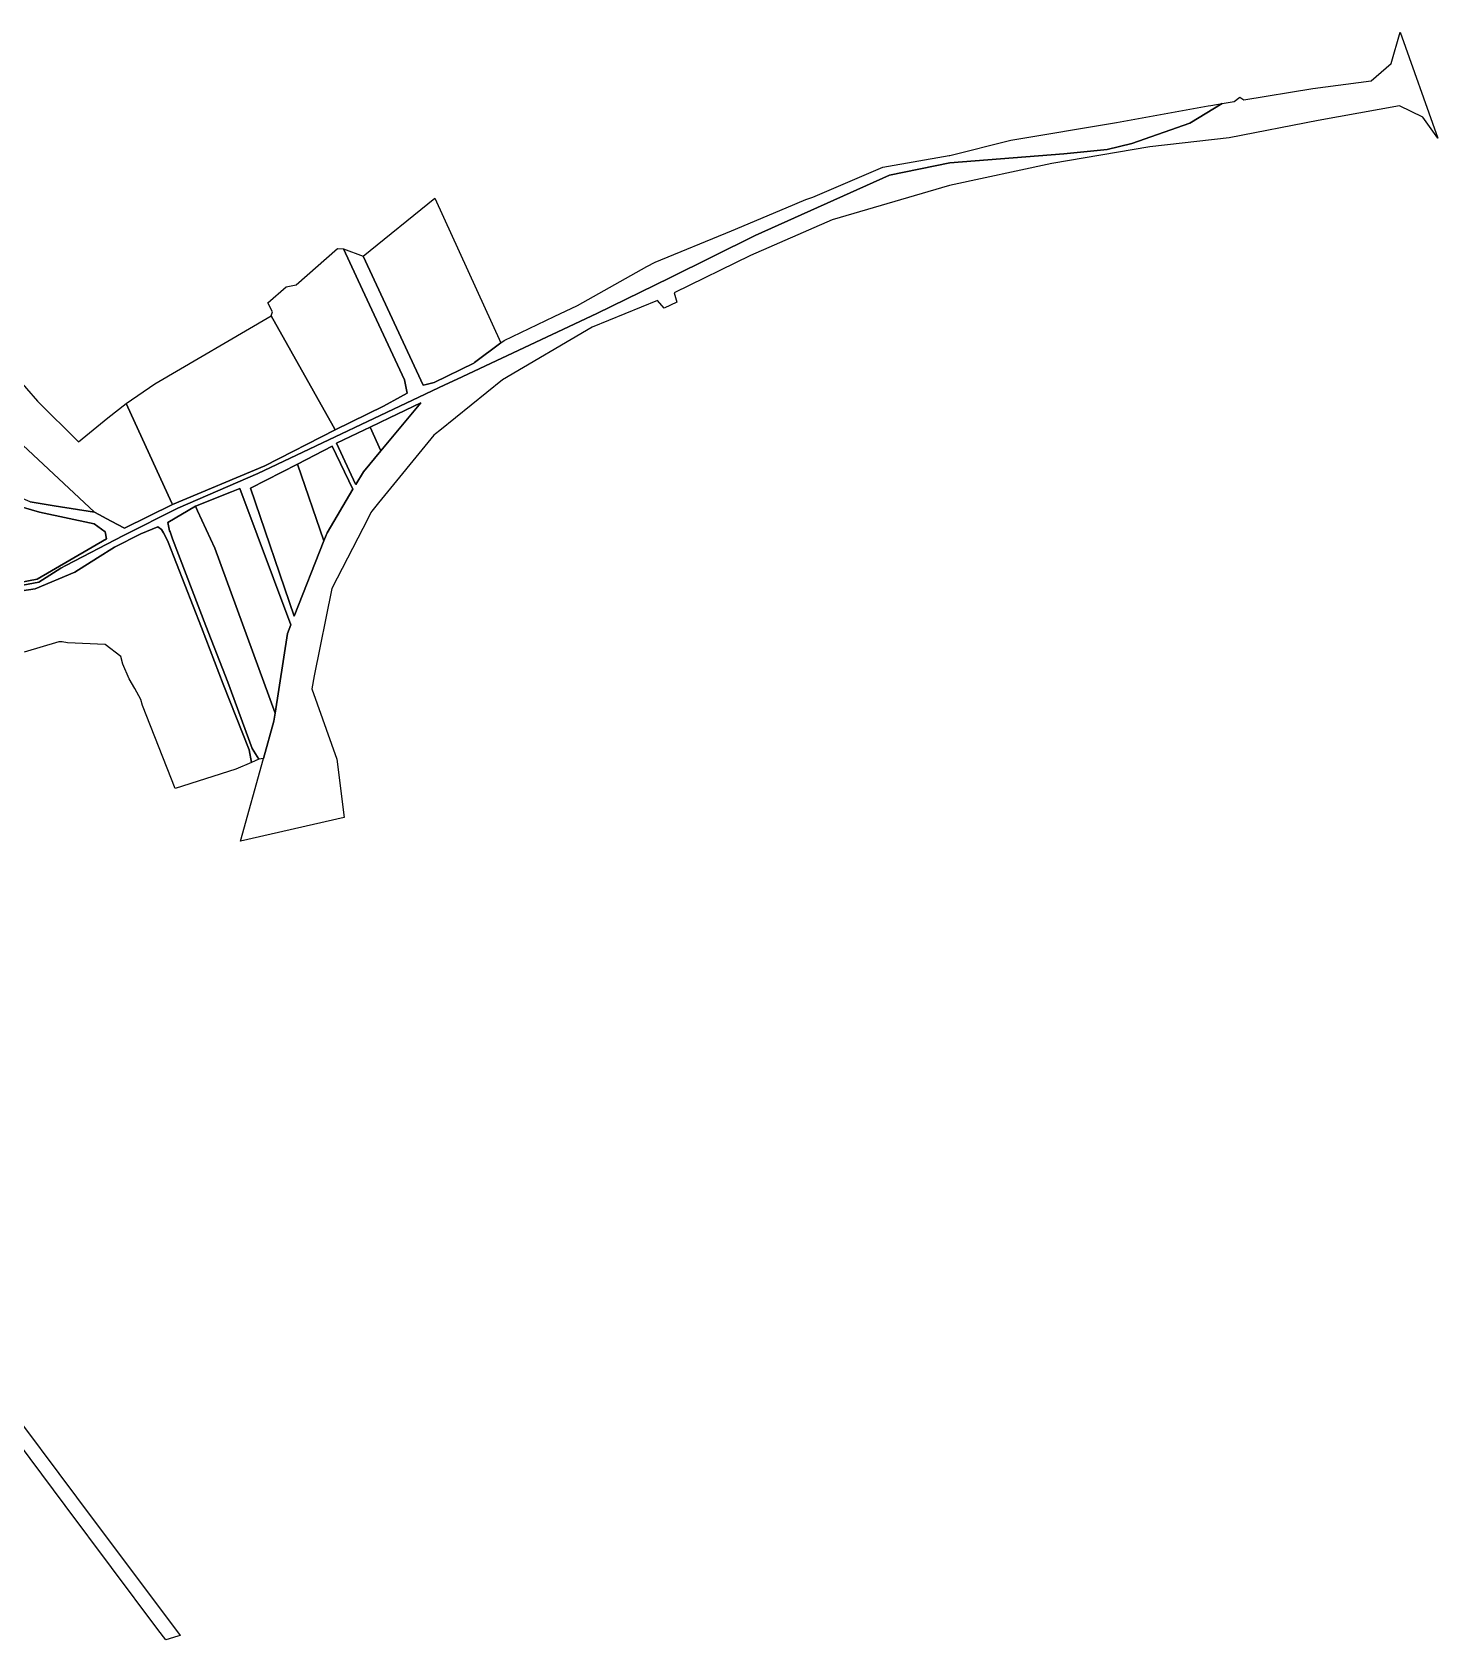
# Model space of a CAD drawing. Extents: x 542592 to 549536, y 1840490 to 1846308.
# Drawn here: x 548738 to 549536, y 1841320 to 1842232 of the extents above; entities that cross this region are included whole.
import ezdxf

# ---------------------------------------------------------------- set-up
doc = ezdxf.new("R2010")
doc.units = 0
doc.layers.add('Level 10', color=7, linetype='Continuous')

msp = doc.modelspace()

# ---------------------------------------------------------------- linework, layer by layer
at = {"layer": 'Level 10'}
for points in [[(548686.55, 1841909.92), (548742.21, 1841920.44), (548754.64, 1841928.36), (548757.43, 1841929.81), (548790.1, 1841946.76), (548820.9, 1841962.32), (548866.43, 1841982.02), (548972.483, 1842032.3272), (548979.4929, 1842035.6203), (549058.68, 1842072.82), (549099.9991, 1842093.1117), (549148.47, 1842117.12), (549224.71, 1842151.28), (549258.86, 1842158.33), (549323.63, 1842163.39), (549348.2, 1842165.92), (549362.2, 1842169.26), (549395.09, 1842180.89), (549413.4012, 1842191.9453), (549420.18, 1842193.07), (549423.33, 1842195.62), (549425.74, 1842193.99), (549464.73, 1842200.45), (549497.95, 1842204.92), (549509.21, 1842214.73), (549514.29, 1842232.45), (549535.69, 1842172.35), (549527.19, 1842184.26), (549513.88, 1842190.58), (549467.75, 1842182.33), (549417.42, 1842172.54), (549372.25, 1842167.44), (549316.8, 1842157.91), (549258.72, 1842145.46), (549192.19, 1842125.88), (549145.9, 1842105.64), (549102.49, 1842084.57), (549103.9983, 1842079.3159), (549096.88, 1842075.91), (549093.13, 1842080.24), (549056.1, 1842065), (549005.19, 1842035.15), (548969.6398, 1842006.4899), (548967.12, 1842004.46), (548966.28, 1842003.78), (548934.836, 1841965.4345), (548930.97, 1841960.72), (548930.55, 1841959.9), (548930.5483, 1841959.8967), (548928.9078, 1841956.7058), (548908.43, 1841916.84), (548898.371, 1841867.1148), (548896.91, 1841859.88), (548911.19, 1841820), (548915.34, 1841786.81), (548856.48, 1841773.43), (548869.57, 1841820.3499), (548869.57, 1841820.35), (548875.48, 1841841.54), (548876.16, 1841845.99), (548876.1618, 1841846.0017), (548883.12, 1841891.22), (548885.0349, 1841896.0835), (548856.1054, 1841973.5458), (548851.46, 1841971.6685), (548831, 1841963.4), (548815.26, 1841954.2), (548816.33, 1841949.52), (548816.5841, 1841948.8294), (548818.03, 1841944.9), (548836.94, 1841895.56), (548849.38, 1841863.56), (548863.2, 1841826.05), (548867.02, 1841819.97), (548862.86, 1841818.04), (548861.42, 1841825.15), (548846.73, 1841862.48), (548834.36, 1841894.65), (548815.49, 1841943.06), (548813.5785, 1841947.0243), (548812.92, 1841948.39), (548811.74, 1841950.17), (548809.69, 1841951.71), (548800.01, 1841947.75), (548785.06, 1841940.12), (548775.48, 1841934.24), (548762.51, 1841926.09), (548740.14, 1841916.56), (548725, 1841914.32)], [(548737.21, 1841965.85), (548750.7882, 1841963.693), (548773.72, 1841960.05), (548783.1263, 1841955.0093), (548790.72, 1841950.94), (548817.9, 1841964.38), (548870.35, 1841986.33), (548910.28, 1842006.81), (548937.65, 1842020.23), (548947.2486, 1842025.4714), (548951.11, 1842027.58), (548949.61, 1842035.2), (548925.8262, 1842086.2477), (548915.03, 1842109.42), (548926.19, 1842105.28), (548960.17, 1842032.05), (548961.8016, 1842032.4902), (548966.36, 1842033.72), (548988.8305, 1842044.688), (548989.2798, 1842044.9073), (549004.2346, 1842056.1079), (549006.12, 1842057.52), (549034.5012, 1842071.1293), (549047.62, 1842077.42), (549086.95, 1842099.56), (549091.77, 1842101.88), (549135.0606, 1842119.7813), (549165.989, 1842132.7938), (549177.27, 1842137.54), (549181.24, 1842138.8816), (549182.5301, 1842139.3176), (549220.83, 1842155.92), (549258.46, 1842162.4), (549258.8012, 1842162.4228), (549293.49, 1842171.14), (549353.33, 1842181.12), (549405.3921, 1842190.592), (549406.92, 1842190.87), (549413.4012, 1842191.9453), (549395.09, 1842180.89), (549362.2, 1842169.26), (549348.2, 1842165.92), (549323.63, 1842163.39), (549258.86, 1842158.33), (549224.71, 1842151.28), (549148.47, 1842117.12), (549099.9991, 1842093.1117), (549058.68, 1842072.82), (548979.4929, 1842035.6203), (548972.483, 1842032.3272), (548866.43, 1841982.02), (548820.9, 1841962.32), (548790.1, 1841946.76), (548757.43, 1841929.81), (548754.64, 1841928.36), (548742.21, 1841920.44), (548686.55, 1841909.92)], [(548725.68, 1841964.98), (548742.49, 1841960.16), (548773.55, 1841953.37), (548779.77, 1841948.84), (548780.47, 1841945.01), (548741.19, 1841922.06), (548663.72, 1841907.02)], [(548663.72, 1841907.02), (548741.19, 1841922.06), (548780.47, 1841945.01), (548779.77, 1841948.84), (548773.55, 1841953.37), (548742.49, 1841960.16), (548725.68, 1841964.98)], [(548725, 1841914.32), (548740.14, 1841916.56), (548762.51, 1841926.09), (548775.48, 1841934.24), (548785.06, 1841940.12), (548800.01, 1841947.75), (548809.69, 1841951.71), (548811.74, 1841950.17), (548812.92, 1841948.39), (548813.5785, 1841947.0243), (548815.49, 1841943.06), (548834.36, 1841894.65), (548846.73, 1841862.48), (548861.42, 1841825.15), (548862.86, 1841818.04), (548853.87, 1841814.29), (548819.44, 1841803.2), (548800.91, 1841850.43), (548800.05, 1841853.7), (548796.6, 1841860.04), (548793.48, 1841865.49), (548789.78, 1841873.85), (548788.59, 1841878.24), (548779.79, 1841884.94), (548758.32, 1841885.88), (548755.45, 1841886.52), (548753.56, 1841886.51), (548733.91, 1841880.7)], [(548722.8083, 1841455.6759), (548763.59, 1841401.13), (548822.3, 1841322.6), (548820.9555, 1841322.2001), (548814.13, 1841320.17), (548809.7161, 1841326.0736), (548757.18, 1841396.34), (548717.2347, 1841449.7672)]]:
    msp.add_lwpolyline(points, dxfattribs=at)
for points in [[(548783.1263, 1841955.0093), (548773.72, 1841960.05), (548614.15, 1842109.03), (548629.42, 1842124.87), (548595.17, 1842163.99), (548610.01, 1842172.58), (548716.28, 1842051.83), (548741.42, 1842023.02), (548764.68, 1841999.93), (548781.35, 1842013.6), (548791.63, 1842021.8), (548817.5133, 1841965.2253), (548817.9, 1841964.38), (548790.72, 1841950.94)], [(548579.3713, 1842095.1495), (548571.9, 1842102.37), (548595.14, 1842124.34), (548576.55, 1842152.75), (548575.71, 1842154.23), (548595.17, 1842163.99), (548629.42, 1842124.87), (548614.15, 1842109.03), (548773.72, 1841960.05), (548750.7882, 1841963.693), (548737.21, 1841965.85), (548726.65, 1841970.43), (548716.36, 1841979.95), (548709.13, 1841985.95), (548696.39, 1842001.86), (548688.07, 1842008.57), (548633.58, 1842042.76)], [(548960.17, 1842032.05), (548926.19, 1842105.28), (548966.71, 1842138.3), (549004.2346, 1842056.1079), (548989.2798, 1842044.9073), (548988.8305, 1842044.688), (548966.36, 1842033.72), (548961.8016, 1842032.4902)], [(548937.65, 1842020.23), (548910.28, 1842006.81), (548909.1446, 1842008.8288), (548873.92, 1842071.46), (548874.66, 1842073.76), (548872.06, 1842078.9), (548882.48, 1842088.02), (548888.18, 1842089), (548911.52, 1842109.6), (548915.03, 1842109.42), (548925.8262, 1842086.2477), (548949.61, 1842035.2), (548951.11, 1842027.58), (548947.2486, 1842025.4714)], [(548870.35, 1841986.33), (548817.9, 1841964.38), (548817.5133, 1841965.2253), (548791.63, 1842021.8), (548807.98, 1842032.87), (548873.92, 1842071.46), (548909.1446, 1842008.8288), (548910.28, 1842006.81)], [(548936.2067, 1841994.9228), (548947.5397, 1842008.5211), (548958.89, 1842022.14), (548940.9839, 1842013.5149), (548930.0301, 1842008.2386), (548926.8787, 1842006.738), (548911.07, 1841999.21), (548921.85, 1841975.97), (548921.96, 1841975.77), (548926.22, 1841982.94)], [(548947.5397, 1842008.5211), (548936.2067, 1841994.9228), (548930.0301, 1842008.2386), (548940.9839, 1842013.5149), (548958.89, 1842022.14)], [(548926.8787, 1842006.738), (548930.0301, 1842008.2386), (548936.2067, 1841994.9228), (548926.22, 1841982.94), (548921.96, 1841975.77), (548921.85, 1841975.97), (548911.07, 1841999.21)], [(548903.7982, 1841943.7113), (548905.61, 1841948.31), (548920.3319, 1841973.0468), (548908.5602, 1841997.4325), (548888.9507, 1841987.3875), (548862.25, 1841973.71), (548886.9692, 1841900.9947)], [(548905.61, 1841948.31), (548903.7982, 1841943.7113), (548888.9507, 1841987.3875), (548908.5602, 1841997.4325), (548920.3319, 1841973.0468)], [(548888.9507, 1841987.3875), (548903.7982, 1841943.7113), (548886.9692, 1841900.9947), (548862.25, 1841973.71)], [(548883.12, 1841891.22), (548876.1618, 1841846.0017), (548841.9, 1841939.72), (548832.1621, 1841960.8753), (548831, 1841963.4), (548851.46, 1841971.6685), (548856.1054, 1841973.5458), (548885.0349, 1841896.0835)], [(548869.57, 1841820.35), (548869.57, 1841820.3499), (548867.02, 1841819.97), (548863.2, 1841826.05), (548849.38, 1841863.56), (548836.94, 1841895.56), (548818.03, 1841944.9), (548816.5841, 1841948.8294), (548816.33, 1841949.52), (548815.26, 1841954.2), (548831, 1841963.4), (548832.1621, 1841960.8753), (548841.9, 1841939.72), (548876.1618, 1841846.0017), (548876.16, 1841845.99), (548875.48, 1841841.54)]]:
    msp.add_lwpolyline(points, close=True, dxfattribs=at)

doc.saveas('drawing.dxf')
